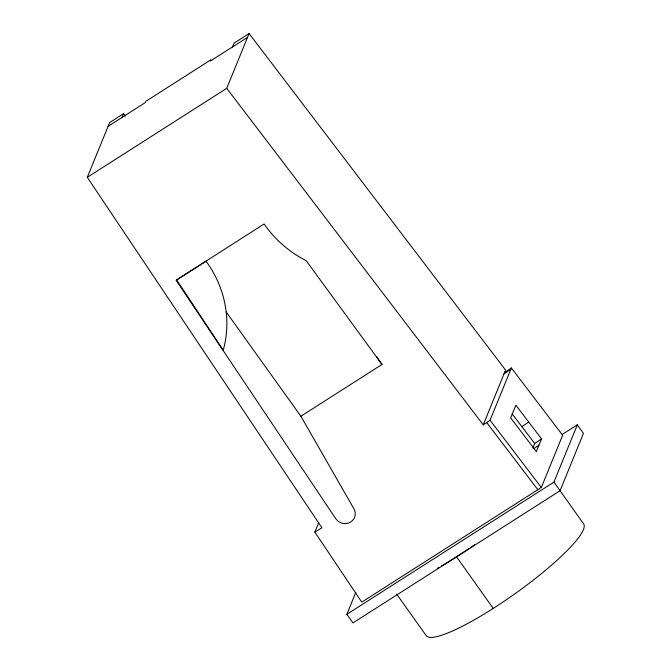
<?xml version="1.0" encoding="UTF-8"?>
<svg xmlns="http://www.w3.org/2000/svg" width="671" height="671" viewBox="0 0 671 671"><rect width="100%" height="100%" fill="white"/><g stroke="black" fill="none" stroke-linecap="round" stroke-linejoin="round"><path stroke-width="1.01" d="M504.517 372.598L511.377 367.985L562.642 435.253L541.329 487.473L361.761 602.147L314.858 532.095L321.963 527.842L87.289 177.329L109.641 122.558L123.59 113.651L125.334 116.259M122.03 117.475L123.59 113.651M232.518 46.953L234.07 43.129L249.084 33.55L505.557 370.048L483.263 424.886L226.731 88.32L249.084 33.55M314.858 532.095L318.775 522.474M562.348 434.372L577.328 424.81L583.443 433.407L560.059 490.727L352.98 622.898L346.865 614.3L355.831 592.325M483.263 424.886L490.065 420.205L511.377 367.985M532.849 448.043L534.712 443.497L541.514 438.817L515.873 405.183L510.681 417.924L536.314 451.558L541.514 438.817M346.865 614.3L553.936 482.122L577.328 424.81M510.857 369.26L503.996 373.873M521.887 426.681L528.689 422M533.806 448.698L538.914 445.183M108.081 126.374L145.246 102.613L145.75 101.396L210.904 59.803L210.409 61.002L247.524 37.375M87.289 177.329L226.731 88.32M226.194 311.956A109.952 104.148 22.2 0 1 223.242 350.27L176.641 279.924L206.039 261.204A109.952 104.148 22.2 0 1 225.003 304.248L226.194 311.956L300.885 416.238L381.992 364.462L376.657 356.762M512.124 413.864L534.712 443.497M490.065 420.205L541.329 487.473M486.66 422.545L537.932 489.813M381.992 364.462L306.228 260.725A109.952 104.148 22.2 0 1 264.139 223.971L176.112 280.26L335.953 518.993A10.728 10.157 22.2 0 0 350.757 521.946A10.728 10.157 22.2 0 0 353.34 507.813L300.885 416.238M553.936 482.122L583.711 523.984A96.54 17.22 -35.4 0 1 513.919 594.489A96.54 17.22 -35.4 0 1 426.127 635.538L396.645 594.087M456.515 556.813L493.227 608.421M474.657 544.684A96.54 17.22 -35.4 0 1 470.337 547.67M468.593 548.853A96.54 17.22 -35.4 0 1 441.635 565.913M439.102 567.381A96.54 17.22 -35.4 0 1 437.433 568.329"/></g></svg>
